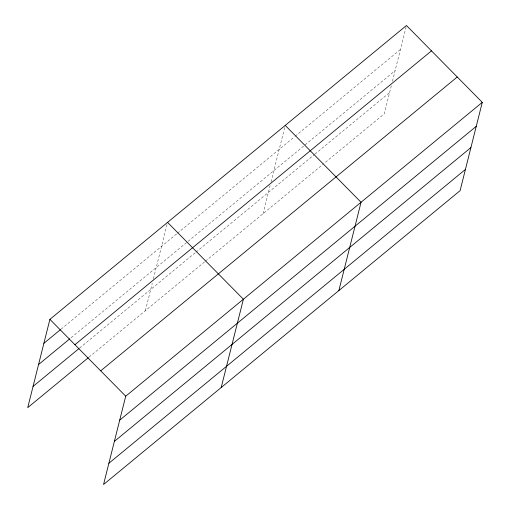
<?xml version="1.0" encoding="UTF-8"?>
<svg xmlns="http://www.w3.org/2000/svg" width="510" height="510" viewBox="0 0 510 510"><rect width="100%" height="100%" fill="white"/><g stroke="black" fill="none" stroke-linecap="round" stroke-linejoin="round"><path stroke-width="0.38" stroke-dasharray="2.55 1.91" d="M145.388 310.679L152.235 283.413M153.37 278.887L167.376 223.125M263.045 213.709L270.083 185.691M271.033 181.917L285.039 126.155M391.31 85.782L384.279 113.8L324.271 163.251M392.451 81.256L406.266 26.246M61.041 329.173L176.862 233.72M177.48 233.217L294.512 136.763M295.124 136.259L400.433 49.47M71.03 337.779L395.103 70.699M79.63 348.037L195.451 252.577M196.069 252.074L314.3 154.632M314.912 154.128L389.608 92.571M89.008 357.14L204.829 261.687M205.441 261.184L323.659 163.755"/><path stroke-width="0.76" d="M482.275 102.357L125.721 396.2L103.543 484.5L460.096 190.651L482.275 102.357L406.457 25.5L49.903 319.349L27.725 407.643L88.396 357.644M221.206 387.53L243.385 299.23L167.567 222.379M338.869 290.56L361.048 202.26L285.23 125.409M43.879 343.319L60.429 329.677M38.55 364.548L69.806 338.787M74.925 344.709L431.479 50.86M33.054 386.414L79.018 348.54M100.706 370.84L457.253 76.991M119.703 420.17L476.257 126.321M114.374 441.399L470.921 147.549M108.879 463.271L465.432 169.422M49.903 319.349L125.721 396.2"/></g></svg>
